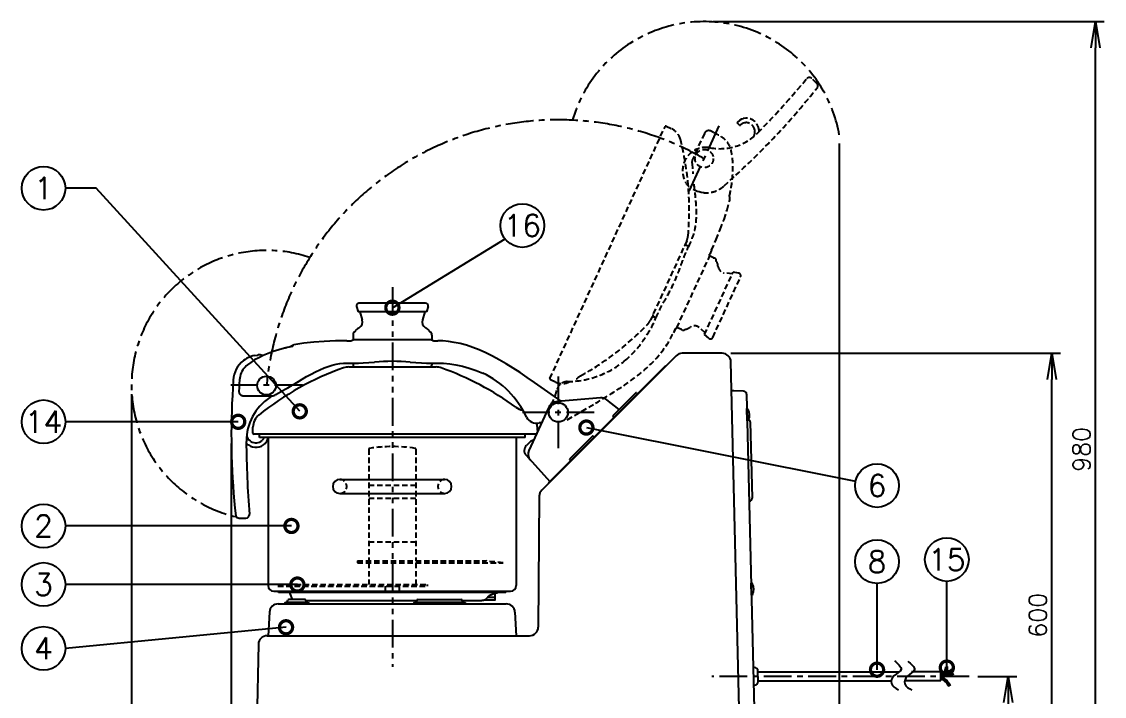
# Model space of a CAD drawing. Extents: x 230 to 4050, y 0 to 2754.
# Drawn here: x 1218 to 2457, y 781 to 1553 of the extents above; entities that cross this region are included whole.
import ezdxf
from ezdxf.enums import TextEntityAlignment as Align

# ---------------------------------------------------------------- set-up
doc = ezdxf.new("R2010")
doc.units = 0
doc.header["$PDMODE"] = 3
for name, pattern in [('CENTER', [50.8, 31.75, -6.35, 6.35, -6.35]), ('HIDDEN', [9.525, 6.35, -3.175]), ('PHANTOM', [63.5, 31.75, -6.35, 6.35, -6.35, 6.35, -6.35])]:
    doc.linetypes.add(name, pattern=pattern)
doc.layers.get('0').update_dxf_attribs({"linetype": 'CONTINUOUS'})
doc.layers.get('DEFPOINTS').update_dxf_attribs({"linetype": 'CONTINUOUS'})
doc.layers.add('DANMEN', color=7, linetype='CONTINUOUS')
doc.layers.add('SUNPOU', color=7, linetype='CONTINUOUS')
doc.styles.get("Standard").update_dxf_attribs({"font": 'SIMPLEX.shx', "bigfont": 'extfont.shx'})
doc.dimstyles.get("Standard").update_dxf_attribs({"dimscale": 10, "dimtxt": 2, "dimasz": 3, "dimexe": 1, "dimexo": 1, "dimgap": 0.6, "dimtad": 3, "dimdec": 0, "dimzin": 0, "dimdsep": 46, "dimtxsty": 'STANDARD', "dimblk1": 'OPEN', "dimblk2": 'OPEN', "dimsah": 1, "dimcen": 1.5, "dimadec": 0, "dimazin": 0, "dimtfac": 1, "dimtdec": 0, "dimtmove": 0, "dimatfit": 0, "dimldrblk": 'DOTSMALL', "dimfxl": 1, "dimtvp": 1, "dimtolj": 1, "dimtzin": 0, "dimarcsym": 0})

# ---------------------------------------------------------------- blocks, each defined once
blk = doc.blocks.new('_OPEN')
at = {"color": 0, "linetype": 'ByBlock'}
for p, q in [((-1, 0.167), (0, 0)), ((0, 0), (-1, -0.167)), ((0, 0), (-1, 0))]:
    blk.add_line(p, q, dxfattribs=at)
blk = doc.blocks.new('*D6')
at = {"layer": 'DEFPOINTS', "color": 0}
for p in [(2154, 1423.8), (1344.1, 1137), (2154, 323.7)]:
    blk.add_point(p, dxfattribs=at)
at = {"layer": 'SUNPOU', "color": 0, "lineweight": -2}
for p, q in [((2154, 1413.8), (2154, 313.7)), ((1344.1, 1127), (1344.1, 313.7)), ((1374.1, 323.7), (2124, 323.7))]:
    blk.add_line(p, q, dxfattribs=at)
at = {"layer": 'SUNPOU', "color": 0, "lineweight": -2, "xscale": 30, "yscale": 30, "zscale": 30, "rotation": 180}
blk.add_blockref('_OPEN', (1344.1, 323.7), dxfattribs=at)
at = {"layer": 'SUNPOU', "color": 0, "lineweight": -2, "xscale": 30, "yscale": 30, "zscale": 30}
blk.add_blockref('_OPEN', (2154, 323.7), dxfattribs=at)
at = {"layer": 'SUNPOU', "color": 0, "insert": (1749.1, 339.7), "char_height": 20, "attachment_point": 5}
blk.add_mtext('\\A1;810', dxfattribs=at)
blk = doc.blocks.new('_DotSmall')
at = {"color": 0, "linetype": 'ByBlock', "const_width": 0.5}
blk.add_lwpolyline([(-0.0625, 0, 1), (0.0625, 0, 1)], format="xyb", close=True, dxfattribs=at)
blk = doc.blocks.new('*D21')
at = {"layer": 'DEFPOINTS', "color": 0}
for p in [(2302.7, 803.7), (2337.8, 573.7), (2347.3, 573.7)]:
    blk.add_point(p, dxfattribs=at)
at = {"layer": 'SUNPOU', "color": 0, "lineweight": -2}
for p, q in [((2312.7, 803.7), (2357.3, 803.7)), ((2347.3, 773.7), (2347.3, 603.7)), ((2347.8, 573.7), (2357.3, 573.7))]:
    blk.add_line(p, q, dxfattribs=at)
at = {"layer": 'SUNPOU', "color": 0, "lineweight": -2, "xscale": 30, "yscale": 30, "zscale": 30}
for p, rotation in [((2347.3, 803.7), 90), ((2347.3, 573.7), 270)]:
    blk.add_blockref('_OPEN', p, dxfattribs=dict(at, rotation=rotation))
at = {"layer": 'SUNPOU', "color": 0, "insert": (2331.3, 691.2), "char_height": 20, "attachment_point": 5, "rotation": 90}
blk.add_mtext('\\A1;230', dxfattribs=at)
blk = doc.blocks.new('*D23')
at = {"layer": 'DEFPOINTS', "color": 0}
for p in [(2020.1, 1173.7), (2397.3, 1173.7), (2164.4, 573.7)]:
    blk.add_point(p, dxfattribs=at)
at = {"layer": 'SUNPOU', "color": 0, "lineweight": -2}
for p, q in [((2030.1, 1173.7), (2407.3, 1173.7)), ((2397.3, 603.7), (2397.3, 1143.7)), ((2174.4, 573.7), (2407.3, 573.7))]:
    blk.add_line(p, q, dxfattribs=at)
at = {"layer": 'SUNPOU', "color": 0, "lineweight": -2, "xscale": 30, "yscale": 30, "zscale": 30}
for p, rotation in [((2397.3, 1173.7), 90), ((2397.3, 573.7), 270)]:
    blk.add_blockref('_OPEN', p, dxfattribs=dict(at, rotation=rotation))
at = {"layer": 'SUNPOU', "color": 0, "insert": (2381.3, 873.7), "char_height": 20, "attachment_point": 5, "rotation": 90}
blk.add_mtext('\\A1;600', dxfattribs=at)
blk = doc.blocks.new('*D25')
at = {"layer": 'DEFPOINTS', "color": 0}
for p in [(1999.4, 1553.5), (2447.3, 1553.5), (2387.5, 573.7)]:
    blk.add_point(p, dxfattribs=at)
at = {"layer": 'SUNPOU', "color": 0, "lineweight": -2}
for p, q in [((2009.4, 1553.5), (2457.3, 1553.5)), ((2447.3, 603.7), (2447.3, 1523.5)), ((2397.5, 573.7), (2457.3, 573.7))]:
    blk.add_line(p, q, dxfattribs=at)
at = {"layer": 'SUNPOU', "color": 0, "lineweight": -2, "xscale": 30, "yscale": 30, "zscale": 30}
for p, rotation in [((2447.3, 1553.5), 90), ((2447.3, 573.7), 270)]:
    blk.add_blockref('_OPEN', p, dxfattribs=dict(at, rotation=rotation))
at = {"layer": 'SUNPOU', "color": 0, "insert": (2431.3, 1063.6), "char_height": 20, "attachment_point": 5, "rotation": 90}
blk.add_mtext('\\A1;980', dxfattribs=at)
blk = doc.blocks.new('*D27')
at = {"layer": 'DEFPOINTS', "color": 0}
for p in [(1458.3, 1080.4), (2058.7, 681.9), (2058.7, 373.7)]:
    blk.add_point(p, dxfattribs=at)
at = {"layer": 'SUNPOU', "color": 0, "lineweight": -2}
for p, q in [((1458.3, 1070.4), (1458.3, 363.7)), ((2058.7, 671.9), (2058.7, 363.7)), ((1488.3, 373.7), (2028.7, 373.7))]:
    blk.add_line(p, q, dxfattribs=at)
at = {"layer": 'SUNPOU', "color": 0, "lineweight": -2, "xscale": 30, "yscale": 30, "zscale": 30, "rotation": 180}
blk.add_blockref('_OPEN', (1458.3, 373.7), dxfattribs=at)
at = {"layer": 'SUNPOU', "color": 0, "lineweight": -2, "xscale": 30, "yscale": 30, "zscale": 30}
blk.add_blockref('_OPEN', (2058.7, 373.7), dxfattribs=at)
at = {"layer": 'SUNPOU', "color": 0, "insert": (1758.5, 389.7), "char_height": 20, "attachment_point": 5}
blk.add_mtext('\\A1;600', dxfattribs=at)
blk = doc.blocks.new('*D28')
at = {"layer": 'DEFPOINTS', "color": 0}
for p in [(2154, 1386.7), (2058.7, 681.9), (2154, 373.7)]:
    blk.add_point(p, dxfattribs=at)
at = {"layer": 'SUNPOU', "color": 0, "lineweight": -2}
for p, q in [((2154, 1376.7), (2154, 363.7)), ((2058.7, 671.9), (2058.7, 363.7)), ((2088.7, 373.7), (2124, 373.7))]:
    blk.add_line(p, q, dxfattribs=at)
at = {"layer": 'SUNPOU', "color": 0, "lineweight": -2, "xscale": 30, "yscale": 30, "zscale": 30, "rotation": 180}
blk.add_blockref('_OPEN', (2058.7, 373.7), dxfattribs=at)
at = {"layer": 'SUNPOU', "color": 0, "lineweight": -2, "xscale": 30, "yscale": 30, "zscale": 30}
blk.add_blockref('_OPEN', (2154, 373.7), dxfattribs=at)
at = {"layer": 'SUNPOU', "color": 0, "insert": (2106.3, 389.7), "char_height": 20, "attachment_point": 5}
blk.add_mtext('\\A1;95', dxfattribs=at)

msp = doc.modelspace()

# ---------------------------------------------------------------- linework, layer by layer
at = {"color": 2, "linetype": 'Continuous'}
for p, q in [((1601.5, 1227.1), (1603.4, 1221)), ((1680.7, 1231), (1604.4, 1231)), ((1683.6, 1227.1), (1681.8, 1221)), ((1681.8, 1221), (1603.4, 1221)), ((1605.5, 1221), (1608.1, 1212)), ((1679.7, 1221), (1677, 1212)), ((1603.3, 1201.9), (1602.8, 1201.6)), ((1603.6, 1202.1), (1603.3, 1201.9)), ((1603.8, 1202.2), (1603.6, 1202.1)), ((1603.6, 1202.1), (1603.6, 1202.1)), ((1604, 1202.3), (1603.8, 1202.2)), ((1604.1, 1202.4), (1604, 1202.3)), ((1604.3, 1202.6), (1604.1, 1202.5)), ((1604.1, 1202.5), (1604.1, 1202.5)), ((1604.1, 1202.5), (1604.1, 1202.5)), ((1604.1, 1202.5), (1604.1, 1202.4)), ((1604.1, 1202.4), (1604.1, 1202.4)), ((1604.5, 1202.8), (1604.3, 1202.6)), ((1604.6, 1202.8), (1604.5, 1202.8)), ((1680.8, 1202.6), (1680.6, 1202.8)), ((1680.6, 1202.8), (1680.6, 1202.8)), ((1680.6, 1202.8), (1680.6, 1202.8)), ((1681, 1202.5), (1680.8, 1202.6)), ((1681, 1202.5), (1680.8, 1202.6)), ((1681.1, 1202.4), (1681, 1202.5)), ((1681, 1202.5), (1681, 1202.5)), ((1681, 1202.5), (1681, 1202.5)), ((1681.2, 1202.3), (1681.1, 1202.4)), ((1681.3, 1202.2), (1681.2, 1202.3)), ((1681.5, 1202.1), (1681.3, 1202.2)), ((1681.9, 1201.9), (1681.5, 1202.1)), ((1681.5, 1202.1), (1681.5, 1202.1)), ((1681.5, 1202.1), (1681.5, 1202.1)), ((1682.3, 1201.6), (1681.9, 1201.9)), ((1597.6, 1196), (1597.6, 1195.9)), ((1597.6, 1195.9), (1597.6, 1195)), ((1597.6, 1194.5), (1597.6, 1189.5)), ((1599.2, 1197.7), (1599.1, 1197.7)), ((1599.4, 1198), (1599.2, 1197.8)), ((1599.2, 1197.8), (1599.2, 1197.7)), ((1599.5, 1198.2), (1599.4, 1198)), ((1599.9, 1198.8), (1599.5, 1198.2)), ((1600.2, 1199.2), (1599.9, 1198.8)), ((1600.5, 1199.6), (1600.2, 1199.2)), ((1600.8, 1200), (1600.5, 1199.6)), ((1602.8, 1201.6), (1602.4, 1201.3)), ((1682.8, 1201.3), (1682.3, 1201.6)), ((1684, 1200.4), (1683.6, 1200.7)), ((1684.3, 1200), (1684, 1200.4)), ((1684.7, 1199.6), (1684.3, 1200)), ((1685, 1199.2), (1684.7, 1199.6)), ((1685.2, 1198.8), (1684.9, 1199.2)), ((1685.8, 1198), (1685.6, 1198.2)), ((1685.9, 1197.8), (1685.8, 1198)), ((1687.6, 1196), (1687.6, 1195.9)), ((1687.6, 1195.9), (1687.6, 1195)), ((1687.6, 1194.5), (1687.6, 1189.5)), ((1520.1, 1179.7), (1519.2, 1179.5)), ((1524.2, 1180.6), (1522.2, 1180.2)), ((1590.6, 1188), (1595.5, 1188)), ((1687.9, 1189), (1597.3, 1189)), ((1689.6, 1188), (1694.6, 1188)), ((1485, 1171.1), (1488.4, 1171.7)), ((1488.2, 1171.6), (1488.1, 1171.6)), ((1488.3, 1171.6), (1488.2, 1171.6)), ((1488.3, 1171.7), (1488.3, 1171.6)), ((1488.4, 1171.7), (1488.3, 1171.7)), ((1489.3, 1171.8), (1488.5, 1171.7)), ((1488.5, 1171.7), (1488.5, 1171.7)), ((1488.5, 1171.7), (1488.5, 1171.7)), ((1494.3, 1170.9), (1493.5, 1171.3)), ((1494.3, 1170.9), (1493.5, 1171.3)), ((1967.3, 1170.7), (1813.6, 1017.1)), ((2020, 1173.7), (1974.3, 1173.7)), ((1590.6, 1162.5), (1603.7, 1162.5)), ((1592.6, 1158), (1692.6, 1158)), ((1597.6, 1162.5), (1597.6, 1160)), ((1681.5, 1162.5), (1694.6, 1162.5)), ((1687.6, 1162.5), (1687.6, 1160)), ((1738.4, 1154.1), (1746.2, 1151)), ((1821.2, 1025.3), (1955.5, 1159.7)), ((1955.9, 1159.3), (1955.5, 1159.7)), ((2043.9, 588.7), (2030, 1163.9)), ((1460.4, 1143.1), (1459.5, 1124.9)), ((1835.9, 1118.8), (1805.2, 1140.3)), ((1467.1, 1134.1), (1466.9, 1130.2)), ((1509.4, 1126.3), (1520.1, 1132.5)), ((1921.2, 1128.4), (1894.9, 1102.1)), ((1921.9, 1128.4), (1923.1, 1127.2)), ((2033.4, 1130.6), (2030.9, 1130.5)), ((2044.6, 1130.3), (2033.4, 1130.6)), ((1472.4, 1125), (1504.4, 1125)), ((1880.8, 1122.6), (1831.4, 1118.4)), ((1902.1, 1109.2), (1887.9, 1120.5)), ((2048, 1126.9), (2058.7, 680.1)), ((1821.1, 1111.2), (1798.8, 1062.4)), ((1819.2, 1107.1), (1819.2, 1107)), ((1812.4, 1094.2), (1812.5, 1092.3)), ((1894.9, 1101.4), (1896, 1100.2)), ((2052.2, 1095), (2054.3, 1007.6)), ((1483.1, 1082.1), (1483.1, 1089)), ((1807.3, 1081.1), (1484.1, 1081.1)), ((1490.6, 1077.1), (1490.6, 1081.1)), ((1794.6, 1077.1), (1794.6, 1081.1)), ((1871.7, 1078.9), (1845.4, 1052.6)), ((1872.4, 1078.9), (1873.6, 1077.7)), ((1476.9, 1069.4), (1477.9, 1068.7)), ((1480.7, 1072.8), (1479.7, 1073.5)), ((1794.6, 1077.1), (1490.6, 1077.1)), ((1497.1, 1070.3), (1497.9, 1071.4)), ((1498.8, 1072.8), (1498.9, 1073)), ((1500.4, 1077.1), (1500.4, 907.7)), ((1784.4, 1077.1), (1784.4, 907.7)), ((1799.5, 1071.6), (1795.9, 1067.9)), ((1795.6, 1056.9), (1822.6, 1026.8)), ((1845.4, 1051.9), (1846.5, 1050.7)), ((1582.4, 1029.2), (1702.4, 1029.2)), ((1821.5, 1025), (1821.2, 1025.3)), ((1582.4, 1013.2), (1702.4, 1013.2)), ((1810.7, 1010.1), (1809.5, 860.1)), ((2051.4, 1004.5), (2050.9, 1004.5)), ((1467.1, 985), (1475.1, 985)), ((1506.9, 901.2), (1777.9, 901.2)), ((1512.4, 899.7), (1512.4, 901.2)), ((1772.4, 899.7), (1512.4, 899.7)), ((1528.2, 891.7), (1525.7, 898.4)), ((1751.6, 894.2), (1760.4, 894.2)), ((1752.4, 895.3), (1752.4, 895.3)), ((1759.3, 898.6), (1759.6, 898.7)), ((1759.6, 898.7), (1759.9, 898.8)), ((1759.9, 898.8), (1760.2, 898.8)), ((1760.2, 898.8), (1760.4, 898.9)), ((1760.4, 898.9), (1760.7, 899)), ((1760.4, 898.3), (1760.5, 898.6)), ((1760.4, 891.7), (1760.4, 898.3)), ((1760.4, 898.3), (1760.4, 898.3)), ((1760.7, 899), (1760.9, 899.1)), ((1760.9, 899.1), (1761.1, 899.1)), ((1761.1, 899.1), (1761.2, 899.2)), ((1761.2, 899.2), (1761.4, 899.2)), ((1761.4, 899.2), (1761.7, 899.3)), ((1761.7, 899.3), (1761.9, 899.3)), ((1761.9, 899.3), (1762, 899.4)), ((1762, 899.4), (1762.2, 899.4)), ((1762.2, 899.4), (1762.4, 899.5)), ((1762.4, 899.5), (1762.5, 899.5)), ((1762.5, 899.5), (1762.7, 899.5)), ((1762.7, 899.5), (1762.8, 899.6)), ((1762.8, 899.6), (1762.9, 899.6)), ((1762.9, 899.6), (1763, 899.6)), ((1763, 899.6), (1763, 899.6)), ((1763, 899.6), (1763.1, 899.6)), ((1763.1, 899.6), (1763.1, 899.6)), ((1772.4, 899.7), (1772.4, 901.2)), ((1511.9, 886.7), (1772.9, 886.7)), ((1520.2, 888.7), (1546.2, 888.7)), ((1522.4, 888.7), (1523, 890.9)), ((1542.5, 891.7), (1524, 891.7)), ((1544.1, 888.7), (1543.5, 890.9)), ((1543.5, 890.7), (1670.6, 890.7)), ((1667.8, 888.7), (1725.3, 888.7)), ((1670.6, 890.9), (1670, 888.7)), ((1671.6, 891.7), (1721.5, 891.7)), ((1723.1, 888.7), (1722.5, 890.9)), ((1722.6, 890.7), (1744, 890.7)), ((1746.9, 891), (1747.6, 891.2)), ((1747.3, 891.2), (1759.9, 891.2)), ((1501.9, 877.2), (1500.5, 850.2)), ((1782.9, 877.2), (1784.3, 850.2)), ((1499.3, 850.2), (1799.5, 850.2)), ((1489.3, 840.4), (1483.7, 588.7))]:
    msp.add_line(p, q, dxfattribs=at)
at = {"color": 2}
for p, q in [((2048.6, 1110.5), (2048.3, 1110.5)), ((2048.7, 1096.5), (2048.3, 1110.5)), ((2049.8, 1109.2), (2049.1, 1110.2)), ((2049, 1096.5), (2048.7, 1096.5)), ((2050.1, 1097.8), (2049.4, 1096.7)), ((2053.4, 910.5), (2053.2, 910.5)), ((2053.5, 896.5), (2053.2, 910.5)), ((2054.6, 909.2), (2053.9, 910.3)), ((2053.8, 896.5), (2053.5, 896.5)), ((2054.9, 897.9), (2054.3, 896.8)), ((2057, 813.7), (2055.4, 813.7)), ((2061.2, 797.8), (2061, 809.8)), ((2061, 808.7), (2222.6, 808.7)), ((2270.2, 808.7), (2236.7, 808.7)), ((2270.2, 798.7), (2270.2, 808.7)), ((2276, 812.9), (2278, 812.7)), ((2282.3, 809.2), (2281.2, 810.9)), ((2283, 805.8), (2282.3, 807.7)), ((2055.9, 793.7), (2057.2, 793.7)), ((2061.2, 798.7), (2213.6, 798.7)), ((2270.2, 798.7), (2230.5, 798.7)), ((2279.5, 794.4), (2270.2, 803.7)), ((2272, 800.7), (2270.2, 802.4)), ((2280.2, 795), (2272.6, 802.6)), ((2278.7, 793.9), (2278.2, 794.4)), ((2280.3, 794.8), (2278.6, 793.8))]:
    msp.add_line(p, q, dxfattribs=at)
at = {"color": 2, "linetype": 'Continuous'}
for points in [[(1602.4, 1201.3), (1602, 1201.1), (1601.6, 1200.7), (1601.2, 1200.4), (1600.8, 1200)], [(1602, 1201.1), (1602, 1201.1), (1601.6, 1200.7), (1601.2, 1200.4)], [(1684, 1200.4), (1683.6, 1200.7), (1683.2, 1201.1), (1682.8, 1201.3)], [(1683.6, 1200.7), (1683.2, 1201.1), (1682.8, 1201.3)], [(1685.8, 1198), (1685.6, 1198.2), (1685.2, 1198.8)], [(1686, 1197.7), (1686, 1197.7), (1686, 1197.7), (1685.9, 1197.8)], [(1519.2, 1179.5), (1512.6, 1177.7), (1506.3, 1175.7), (1500.3, 1173.5), (1494.7, 1171.1), (1489.6, 1168.6), (1484.8, 1166), (1480.6, 1163.3), (1476.9, 1160.6)], [(1522.2, 1180.2), (1521.4, 1180), (1520.6, 1179.8), (1520.1, 1179.7)], [(1528.6, 1181.7), (1528.6, 1181.7), (1528.6, 1181.7), (1528.5, 1181.7), (1528.4, 1181.7), (1528.2, 1181.6), (1528, 1181.6), (1527.8, 1181.5), (1527.5, 1181.4), (1527.1, 1181.3), (1526.8, 1181.2), (1526.3, 1181.1), (1525.9, 1181), (1525.4, 1180.9), (1524.8, 1180.8), (1524.2, 1180.6)], [(1590.6, 1188), (1577.4, 1187.8), (1564.7, 1187.3), (1552.6, 1186.4), (1541.1, 1185.1), (1529.8, 1183.2)], [(1597.3, 1189), (1597.1, 1188.7), (1596.9, 1188.5), (1596.7, 1188.3), (1596.4, 1188.1), (1596.1, 1188), (1595.7, 1188), (1595.5, 1188)], [(1689.6, 1188), (1689.4, 1188), (1689.1, 1188), (1688.8, 1188.1), (1688.5, 1188.3), (1688.2, 1188.5), (1688, 1188.7), (1687.9, 1189)], [(1805.2, 1140.3), (1797, 1146), (1788.8, 1151.5), (1780.7, 1156.8), (1772.8, 1161.7), (1765, 1166.3), (1757.2, 1170.4), (1749.6, 1174.2), (1742.1, 1177.5), (1734.7, 1180.4), (1727.4, 1182.8), (1720.3, 1184.7), (1713.4, 1186.2), (1706.8, 1187.2), (1700.5, 1187.8), (1694.6, 1188)], [(1485, 1171.1), (1482.9, 1170.6), (1480.6, 1169.9), (1478.4, 1169), (1476.2, 1167.9), (1474.2, 1166.7), (1472.2, 1165.3)], [(1488.1, 1171.6), (1488.1, 1171.6), (1488.1, 1171.6)], [(1493.5, 1171.3), (1492.5, 1171.6), (1491.4, 1171.8), (1490.3, 1171.8), (1489.3, 1171.8), (1488.5, 1171.7)], [(1493.5, 1171.3), (1492.5, 1171.6), (1491.4, 1171.8), (1490.3, 1171.8), (1489.3, 1171.8)], [(1476.9, 1160.6), (1475.4, 1159.4), (1474, 1157.9), (1472.7, 1156.4), (1471.6, 1154.7), (1470.5, 1153), (1469.7, 1151.1), (1468.9, 1149.2), (1468.4, 1147.2), (1468, 1145.2), (1467.7, 1143.2)], [(1523.1, 1134.2), (1528.4, 1137.4), (1533.9, 1140.7), (1539.3, 1144), (1544.5, 1147), (1549.6, 1149.9), (1554.6, 1152.5), (1559.5, 1154.9), (1564.4, 1157), (1569.1, 1158.7), (1573.7, 1160.1), (1578.3, 1161.2), (1582.6, 1162), (1586.8, 1162.4), (1590.6, 1162.5)], [(1603.7, 1162.5), (1609.2, 1162.6), (1615.5, 1163), (1622.2, 1163.6)], [(1663, 1163.6), (1669.6, 1163), (1675.9, 1162.6), (1681.5, 1162.5)], [(1694.6, 1162.5), (1701.2, 1162.3), (1708.2, 1161.7), (1715.4, 1160.5), (1722.9, 1158.9), (1730.6, 1156.7), (1738.4, 1154.1)], [(1467.7, 1143.2), (1467.4, 1138.5), (1467.1, 1134.1)], [(1466.9, 1130.2), (1466.9, 1130), (1466.9, 1129.7), (1467, 1129.3), (1467, 1129), (1467.1, 1128.7), (1467.2, 1128.5), (1467.3, 1128.2), (1467.4, 1127.9), (1467.5, 1127.7), (1467.7, 1127.5), (1467.8, 1127.3), (1468, 1127.1), (1468.1, 1126.9), (1468.3, 1126.7), (1468.4, 1126.6), (1468.6, 1126.4), (1468.7, 1126.3), (1468.9, 1126.2), (1469.1, 1126), (1469.2, 1125.9), (1469.4, 1125.8), (1469.5, 1125.7), (1469.7, 1125.7), (1469.8, 1125.6), (1470, 1125.5), (1470.1, 1125.4), (1470.2, 1125.4), (1470.4, 1125.3), (1470.5, 1125.3), (1470.6, 1125.2), (1470.8, 1125.2), (1470.9, 1125.2), (1471, 1125.1), (1471.1, 1125.1), (1471.2, 1125.1), (1471.4, 1125), (1471.5, 1125), (1471.6, 1125), (1471.7, 1125), (1471.8, 1125), (1471.9, 1125), (1472, 1125), (1472.1, 1125), (1472.2, 1125), (1472.3, 1125), (1472.4, 1125)], [(1808.9, 1084.4), (1808.7, 1086.5), (1808.6, 1088.6), (1808.4, 1090.7), (1808.2, 1092.7), (1808.1, 1093.5)], [(1497.9, 1071.4), (1498.9, 1073), (1499.7, 1074.7), (1500.2, 1076.6), (1500.2, 1077.1)], [(1463.4, 987.7), (1463.4, 987.4), (1463.5, 987.1), (1463.7, 986.8)], [(1747.6, 891.2), (1748.2, 891.5), (1748.8, 891.8), (1749.4, 892.1), (1749.9, 892.5), (1750.4, 892.9), (1750.8, 893.2), (1751.2, 893.7), (1751.5, 894.1), (1751.8, 894.5), (1752.1, 894.8), (1752.4, 895.2), (1752.4, 895.3)], [(1752.4, 895.3), (1752.5, 895.3), (1752.6, 895.5), (1752.7, 895.6)], [(1752.7, 895.6), (1752.8, 895.7), (1752.9, 895.8)], [(1752.9, 895.8), (1753.1, 895.9), (1753.2, 896), (1753.3, 896.1), (1753.5, 896.2), (1753.6, 896.3), (1753.7, 896.4), (1753.9, 896.4), (1754, 896.5), (1754.1, 896.6), (1754.3, 896.6), (1754.4, 896.7), (1754.5, 896.8), (1754.6, 896.8), (1754.8, 896.9), (1754.9, 896.9), (1755, 897), (1755.1, 897), (1755.3, 897.1), (1755.4, 897.2), (1755.5, 897.2), (1755.6, 897.3), (1755.8, 897.3), (1755.9, 897.4), (1756, 897.4), (1756.1, 897.5), (1756.3, 897.5), (1756.4, 897.6), (1756.5, 897.6), (1756.7, 897.7), (1756.8, 897.7), (1756.9, 897.8), (1757.1, 897.8), (1757.2, 897.9), (1757.3, 897.9), (1757.5, 898), (1757.6, 898), (1757.8, 898.1), (1757.9, 898.1), (1758, 898.2), (1758.2, 898.2), (1758.3, 898.3), (1758.5, 898.3)], [(1758.5, 898.3), (1758.6, 898.4), (1758.8, 898.4), (1758.9, 898.5), (1759.1, 898.5), (1759.2, 898.6), (1759.3, 898.6)], [(1760.5, 898.6), (1760.6, 898.9), (1760.7, 899)], [(1744, 890.7), (1744.7, 890.7), (1745.4, 890.8), (1746.2, 890.9)], [(1744.6, 890.7), (1745.4, 890.8), (1746.2, 890.9), (1746.9, 891)]]:
    msp.add_lwpolyline(points, dxfattribs=at)
for centre, radius in [((1498.6, 1136.7), 10.7), ((1832.5, 1106), 11)]:
    msp.add_circle(centre, radius, dxfattribs=at)
for centre, radius, start, end in [((1604.4, 1228), 3, 90, 196.652), ((1680.7, 1228), 3, 343.348, 90), ((1600.5, 1209.7), 8, 300.6071, 16.652), ((1684.7, 1209.7), 8, 163.348, 239.3929), ((1599.6, 1196), 2, 97.7663, 178.8038), ((1598.1, 1194.5), 0.5, 90, 180), ((1598.1, 1189.5), 0.5, 180, 270), ((1685.6, 1196), 2, 1.1962, 82.2347), ((1687.1, 1194.5), 0.5, 0, 90), ((1687.1, 1189.5), 0.5, 270, 0), ((1531.4, 1175.3), 8, 101.1973, 134.4744), ((1490.2, 1141.5), 29.8, 127, 177), ((1487.7, 1174.1), 2.53, 287.2909, 287.8447), ((1490.2, 1161.8), 10, 70.9966, 99.5924), ((1974.3, 1163.7), 10, 90, 135), ((2020, 1163.7), 10, 1.379, 90), ((1696.6, 845.8), 330, 109.4701, 128.7985), ((1592.6, 1140), 18, 90, 109.4701), ((1599.6, 1160), 2, 180, 270), ((1642.6, 952.5), 212, 84.4815, 95.5185), ((1685.6, 1160), 2, 270, 0), ((1692.6, 1140), 18, 70.5299, 90), ((1588.6, 845.8), 330, 53.7231, 70.5299), ((1700.1, 1055.3), 106.2, 25.2528, 64.3002), ((1353.3, 1421.2), 333.4, 300.0131, 300.5655), ((1921.6, 1128), 0.5, 45, 135), ((2044.5, 1126.8), 3.5, 1.3863, 88.3863), ((2309.4, 1080.4), 851.1, 177, 186.2549), ((1535.5, 1073), 60, 123.6455, 180.3955), ((1498.6, 1136.7), 10.7, 266.3069, 269.317), ((1498.6, 1136.7), 10.6, 269.3099, 271.9285), ((1494.5, 1134.6), 14, 303.6461, 316.5182), ((1504.4, 1135), 10, 270, 300), ((1832.5, 1106), 12.5, 94.8348, 155.4003), ((1881.7, 1112.6), 10, 51.5809, 94.8357), ((1501.1, 1089), 18, 128.7985, 180), ((1795.7, 1128), 20, 233.7231, 258.4115), ((1789.2, 1096.6), 12, 76.0288, 78.4115), ((1807.5, 1106), 12.5, 205.2528, 283.7741), ((1820, 1055), 40, 99.3948, 103.7742), ((1895.3, 1101.7), 0.5, 135, 225), ((2049.2, 1095), 3, 1.3863, 73.6846), ((1485.5, 1081.7), 10, 194.7993, 235), ((1484.1, 1082.1), 1, 180, 270), ((1872.1, 1078.5), 0.5, 45, 135), ((2609, 1080.4), 1133.6, 180.3954, 184.6109), ((1485.5, 1081.7), 15, 228.2458, 235), ((1486.5, 1081), 15, 235, 315), ((1486.5, 1081), 10, 235, 315), ((1801.5, 1062.3), 8, 135, 222), ((1805.2, 1066), 8, 98.4018, 135), ((1807.9, 1058.2), 10, 155.4003, 222), ((1845.8, 1052.2), 0.5, 135, 225), ((1582.4, 1021.2), 8, 90, 270), ((1702.4, 1021.2), 8, 270, 90), ((1820.7, 1010), 10, 135, 179.5593), ((2051.3, 1007.5), 3, 271.3863, 1.3863), ((1467.1, 989), 4, 212.0709, 270.001), ((1475.1, 989), 4, 269.9987, 4.6121), ((1506.9, 907.7), 6.5, 180, 270), ((1777.9, 907.7), 6.5, 270, 0), ((1523.9, 897.7), 2, 20, 90), ((1761.4, 898.3), 1, 129.0489, 179.9996), ((1511.9, 876.7), 10, 90, 177), ((1517.4, 889.7), 3, 270, 340.5288), ((1524, 890.7), 1, 90, 165), ((1542.5, 890.7), 1, 15, 90), ((1549.1, 889.7), 3, 199.4712, 270), ((1665, 889.7), 3, 270, 340.5288), ((1671.6, 890.7), 1, 90, 165), ((1721.5, 890.7), 1, 15, 90), ((1728.1, 889.7), 3, 199.4712, 270), ((1759.9, 891.7), 0.5, 270, 0), ((1772.9, 876.7), 10, 3, 90), ((1799.5, 860.2), 10, 270, 359.5593), ((1499.3, 840.2), 10, 90, 178.7157)]:
    msp.add_arc(centre, radius, start, end, dxfattribs=at)
at = {"color": 2}
for centre, radius, start, end in [((2048.6, 1109.9), 0.583, 36.7535, 91.377), ((2039.8, 1103.2), 11.6, 332.1225, 30.6316), ((2049, 1097.1), 0.583, 271.377, 326.0005), ((2053.5, 909.9), 0.583, 36.7535, 91.377), ((2044.6, 903.3), 11.6, 332.1225, 30.6316), ((2053.8, 897.1), 0.583, 271.377, 326.0005), ((2057, 809.7), 4, 1.1691, 90), ((2270.1, 813.6), 5.88, 270.5533, 353.678), ((2270.2, 828.1), 20.4, 270, 302.786), ((2270.2, 828.1), 22.4, 270, 302.786), ((2270.2, 843.5), 37.8, 270, 288.7146), ((2270.2, 843.5), 39.8, 270, 288.7146), ((2270.1, 813.6), 6.02, 353.678, 9.5511), ((2270.1, 813.6), 7.88, 321.0176, 353.678), ((2270.1, 813.6), 6.45, 353.678, 9.5511), ((2270.1, 813.6), 6.88, 353.678, 9.5511), ((2270.1, 813.6), 7.31, 353.678, 9.5511), ((2270.1, 813.6), 7.75, 353.678, 9.5511), ((2270.2, 828.1), 20.5, 302.786, 308.3211), ((2270.2, 828.1), 21, 302.786, 308.3211), ((2270.2, 828.1), 21.4, 302.786, 308.3211), ((2270.2, 828.1), 21.8, 302.786, 308.3211), ((2270.2, 828.1), 22.3, 302.786, 308.3211), ((2270.2, 843.5), 38, 288.7146, 291.8246), ((2270.2, 843.5), 38.4, 288.7146, 291.8246), ((2270.2, 843.5), 38.8, 288.7146, 291.8246), ((2270.2, 843.5), 39.3, 288.7146, 291.8246), ((2270.2, 843.5), 39.7, 288.7146, 291.8246), ((2057.2, 797.7), 4, 270, 1.1691), ((2261, 783.4), 20.4, 30.5256, 63.3116), ((2261, 783.4), 22.4, 30.5256, 64.5667), ((2261, 783.4), 20.5, 24.9904, 30.5256), ((2261, 783.4), 21, 24.9904, 30.5256), ((2261, 783.4), 21.4, 24.9904, 30.5256), ((2261, 783.4), 21.8, 24.9904, 30.5256), ((2261, 783.4), 22.3, 24.9904, 30.5256)]:
    msp.add_arc(centre, radius, start, end, dxfattribs=at)
at = {"color": 2, "linetype": 'Continuous'}
for points, knots in [([(1488.4, 1171.7), (1488.4, 1171.7), (1488.4, 1171.7), (1488.5, 1171.7), (1488.5, 1171.7)], [0, 0, 0, 0, 0.00116302, 0.03479028, 0.03479028, 0.03479028, 0.03479028]), ([(1526.9, 1136.5), (1526.9, 1136.5), (1527.2, 1136.7), (1527.7, 1137), (1528.4, 1137.4), (1529.1, 1137.8), (1529.9, 1138.3), (1530.7, 1138.8), (1531.6, 1139.4), (1532.5, 1139.9), (1533.3, 1140.4), (1534.1, 1140.9), (1534.8, 1141.3), (1535.5, 1141.7), (1536.1, 1142.1), (1536.7, 1142.5), (1537.3, 1142.8), (1537.7, 1143.1), (1538.1, 1143.3), (1538.5, 1143.5), (1538.9, 1143.7), (1539.2, 1143.9), (1539.5, 1144.1), (1539.8, 1144.3), (1540.2, 1144.5), (1540.5, 1144.7), (1540.8, 1144.9), (1541.1, 1145.1), (1541.2, 1145.1)], [0, 0, 0, 0, 0.196085, 0.914413, 1.694609, 2.543985, 3.470009, 4.49161, 5.570353, 6.59153, 7.547744, 8.445258, 9.290321, 10.089179, 10.849359, 11.548707, 12.162404, 12.700309, 13.175784, 13.604375, 14.002052, 14.385049, 14.765225, 15.143606, 15.521462, 15.904442, 16.298933, 16.711329, 16.711329, 16.711329, 16.711329]), ([(1495.7, 1077.1), (1495.6, 1076.7), (1495.2, 1076.1), (1494.7, 1075.2), (1494.1, 1074.5), (1493.7, 1074.1), (1493.5, 1073.9)], [4.124918, 4.124918, 4.124918, 4.124918, 5.218943, 6.253924, 7.179056, 7.99067, 7.99067, 7.99067, 7.99067])]:
    msp.add_open_spline(points, degree=3, knots=knots, dxfattribs=at)
at = {"color": 2}
for points in [[(2217.2, 821.6), (2220.4, 818.9), (2229.6, 810.7), (2215.6, 805.8), (2211.5, 794.4), (2218.5, 789.7), (2221.8, 788.4)], [(2232.5, 821.2), (2235.7, 818.5), (2244.9, 810.3), (2230.9, 805.4), (2226.8, 794), (2233.8, 789.4), (2237.1, 788)]]:
    msp.add_open_spline(points, degree=3, knots=[0, 0, 0, 0, 12.734059, 23.503105, 32.594306, 43.454324, 43.454324, 43.454324, 43.454324], dxfattribs=at)
at = {"layer": 'DANMEN', "color": 4, "linetype": 'HIDDEN'}
for p, q in [((2128.4, 1482.7), (2122.6, 1488.4)), ((2037.1, 1437.8), (2037, 1437.7)), ((2040.3, 1434.6), (2037, 1437.7)), ((2040.4, 1440.6), (2037.1, 1437.8)), ((2042.2, 1441.6), (2040.4, 1440.6)), ((2043.9, 1442.3), (2042.2, 1441.6)), ((2044.1, 1442.4), (2043.9, 1442.3)), ((2047.1, 1442.9), (2044.1, 1442.4)), ((1822.9, 1144.9), (1954.6, 1433.2)), ((1955.9, 1433.7), (1962.2, 1430.8)), ((1999.7, 1425.5), (1986.3, 1396.3)), ((2010.1, 1426.5), (2006.7, 1428.3)), ((2057, 1429.7), (2057.2, 1428.5)), ((2062.2, 1429.4), (2061.9, 1430.6)), ((1985.5, 1391.2), (1986.6, 1379)), ((2022.2, 1365.3), (2035.6, 1377.6)), ((1981.5, 1365.1), (1982.1, 1364.7)), ((1982.1, 1364.7), (1982.1, 1364.6)), ((1982.1, 1364.7), (1982.1, 1364.6)), ((1982.2, 1364.6), (1982.3, 1364.6)), ((1982.2, 1364.6), (1982.2, 1364.6)), ((1982.3, 1364.6), (1982.3, 1364.5)), ((1982.3, 1364.5), (1982.4, 1364.5)), ((2028.7, 1355.1), (2029.1, 1357.2)), ((2029.6, 1359.3), (2029.7, 1360.2)), ((1979.5, 1302.6), (1937.9, 1211.6)), ((1981.5, 1296.1), (1979.2, 1297.2)), ((2007.7, 1291.8), (2005.7, 1287.2)), ((1968.1, 1202.9), (2005.8, 1285.2)), ((2010.7, 1282.7), (2006.2, 1284.8)), ((2012, 1282.1), (2011.2, 1282.5)), ((2012.1, 1282), (2012, 1282.1)), ((2013.1, 1279.8), (2013, 1279.9)), ((2013, 1279.9), (2013, 1279.9)), ((2013.2, 1279.6), (2013.1, 1279.8)), ((2013.3, 1279.3), (2013.2, 1279.6)), ((2013.7, 1278.7), (2013.3, 1279.4)), ((2014, 1278.3), (2013.7, 1278.7)), ((2014.2, 1277.9), (2014, 1278.3)), ((2014.4, 1277.4), (2014.2, 1277.9)), ((1999.8, 1195.1), (2032.4, 1266.4)), ((2015, 1274.9), (2015, 1275.5)), ((2015.1, 1274.4), (2015, 1274.9)), ((2015.1, 1274), (2015.1, 1274.4)), ((2015.2, 1273.8), (2015.1, 1274)), ((2015.1, 1274), (2015.1, 1274)), ((2015.2, 1273.6), (2015.2, 1273.8)), ((2015.3, 1273.5), (2015.2, 1273.6)), ((2015.3, 1273.5), (2015.3, 1273.5)), ((2015.3, 1273.4), (2015.3, 1273.5)), ((2015.3, 1273.4), (2015.3, 1273.4)), ((2015.3, 1273.4), (2015.3, 1273.4)), ((2015.4, 1273.1), (2015.3, 1273.4)), ((2015.4, 1272.9), (2015.4, 1273.1)), ((2015.4, 1272.9), (2015.4, 1272.9)), ((2031.5, 1264.5), (2022.3, 1265.8)), ((2038.7, 1265.5), (2032.4, 1266.4)), ((2009.3, 1191.9), (2041.1, 1261.3)), ((1944.2, 1214.2), (1941.8, 1215.3)), ((1973.3, 1200.9), (1968.7, 1202.9)), ((1980.1, 1201.7), (1980.6, 1201.9)), ((1981.5, 1202.4), (1981.9, 1202.7)), ((1981.9, 1202.7), (1982.4, 1203)), ((1982.4, 1203), (1982.7, 1203.2)), ((1982.7, 1203.2), (1982.9, 1203.3)), ((1982.9, 1203.3), (1983.1, 1203.4)), ((1983.1, 1203.4), (1983.2, 1203.4)), ((1983.2, 1203.4), (1983.3, 1203.5)), ((1983.3, 1203.5), (1983.5, 1203.6)), ((1983.3, 1203.5), (1983.5, 1203.6)), ((1983.3, 1203.5), (1983.3, 1203.5)), ((1983.3, 1203.5), (1983.3, 1203.5)), ((1983.5, 1203.6), (1983.7, 1203.7)), ((1983.7, 1203.7), (1983.8, 1203.7)), ((1983.7, 1203.7), (1983.8, 1203.7)), ((2000.6, 1197), (1993.6, 1203.2)), ((1966.5, 1201.7), (1964.4, 1197.2)), ((1974.7, 1200.2), (1973.3, 1200.9)), ((1977, 1201), (1977.2, 1201)), ((1977.2, 1201), (1977.5, 1201.1)), ((1977.5, 1201.1), (1978.2, 1201.2)), ((1978.2, 1201.2), (1978.7, 1201.3)), ((1978.7, 1201.3), (1979.2, 1201.4)), ((1979.1, 1201.4), (1979.6, 1201.5)), ((1979.6, 1201.5), (1980.1, 1201.7)), ((2004.6, 1190.9), (1999.8, 1195.1)), ((1823.4, 1143.5), (1829.6, 1140.7)), ((1842.7, 1097.5), (1875, 1116.4)), ((1642.6, 1066.8), (1642.6, 1066.8)), ((1615.6, 1063.8), (1615.6, 935.8)), ((1669.6, 1063.8), (1669.6, 935.8)), ((1615.6, 1022.8), (1669.6, 1022.8)), ((1615.6, 1007.8), (1669.6, 1007.8)), ((1615.6, 957.8), (1669.6, 957.8)), ((1602.6, 935.8), (1749.5, 935.8)), ((1602.6, 935.8), (1602.6, 933.8)), ((1602.6, 933.8), (1769.5, 933.8)), ((1615.6, 933.8), (1615.6, 908.8)), ((1669.6, 933.8), (1669.6, 908.8)), ((1769.5, 933.8), (1749.5, 935.8)), ((1511.7, 906.8), (1531.7, 908.8)), ((1511.7, 906.8), (1682.6, 906.8)), ((1531.7, 908.8), (1682.6, 908.8)), ((1634.2, 906.8), (1634.2, 901.2)), ((1650.2, 906.8), (1650.2, 901.2)), ((1682.6, 908.8), (1682.6, 906.8))]:
    msp.add_line(p, q, dxfattribs=at)
at = {"layer": 'DANMEN', "color": 2, "linetype": 'CENTER'}
for p, q in [((1982.4, 1359.4), (2016.4, 1434)), ((1832.5, 1147), (1832.5, 1064.9)), ((1539.6, 1137), (1457.6, 1137)), ((1873.5, 1106), (1791.4, 1106))]:
    msp.add_line(p, q, dxfattribs=at)
at = {"layer": 'DANMEN', "color": 2, "linetype": 'PHANTOM'}
msp.add_line((1642.6, 1249.5), (1642.6, 814.5), dxfattribs=at)
at = {"layer": 'DANMEN', "color": 4, "linetype": 'CENTER'}
msp.add_line((2302.7, 803.7), (2008.2, 803.7), dxfattribs=at)
at = {"layer": 'DANMEN', "color": 4, "linetype": 'HIDDEN'}
for points in [[(2129.1, 1478.2), (2129.3, 1478.5), (2129.4, 1478.7), (2129.5, 1479)], [(2040.7, 1434.9), (2041.7, 1435.7), (2043.1, 1436.7), (2044.5, 1437.4), (2045.9, 1437.8), (2047.1, 1437.9)], [(2006.7, 1428.3), (2006.5, 1428.3), (2006.2, 1428.5), (2005.9, 1428.6), (2005.6, 1428.6), (2005.3, 1428.7), (2005, 1428.7), (2004.7, 1428.7), (2004.4, 1428.7), (2004.2, 1428.7), (2003.9, 1428.7), (2003.6, 1428.6), (2003.4, 1428.6), (2003.2, 1428.5), (2003, 1428.4), (2002.8, 1428.4), (2002.6, 1428.3), (2002.4, 1428.2), (2002.2, 1428.1), (2002, 1428), (2001.9, 1427.9), (2001.7, 1427.8), (2001.6, 1427.7), (2001.4, 1427.6), (2001.3, 1427.5), (2001.2, 1427.4), (2001, 1427.3), (2000.9, 1427.2), (2000.8, 1427.1), (2000.7, 1427), (2000.6, 1426.9), (2000.5, 1426.8), (2000.5, 1426.7), (2000.4, 1426.6), (2000.3, 1426.5), (2000.2, 1426.4), (2000.2, 1426.3), (2000.1, 1426.2), (2000, 1426.2), (2000, 1426.1), (1999.9, 1426), (1999.9, 1425.9), (1999.8, 1425.8), (1999.8, 1425.7), (1999.7, 1425.6), (1999.7, 1425.6), (1999.7, 1425.5)], [(1978.8, 1368.5), (1979.3, 1367.5), (1980, 1366.6), (1980.7, 1365.8), (1981.5, 1365.1)], [(1982.4, 1364.5), (1982.4, 1364.5), (1982.4, 1364.5)], [(1986.9, 1361.5), (1986.9, 1361.5), (1989, 1360.4), (1991.2, 1359.5), (1993.5, 1358.8), (1995.8, 1358.2), (1998.1, 1357.8)], [(2029.1, 1357.2), (2029.3, 1357.9), (2029.4, 1358.8), (2029.6, 1359.3)], [(2007.7, 1291.8), (2013.1, 1303.8), (2017.9, 1315.5), (2022.1, 1326.9), (2025.7, 1338), (2028.6, 1349)], [(2005.8, 1285.2), (2005.7, 1285.5), (2005.6, 1285.8), (2005.5, 1286.1), (2005.5, 1286.4), (2005.5, 1286.7), (2005.6, 1287.1), (2005.7, 1287.2)], [(2015, 1275.5), (2014.9, 1275.9), (2014.8, 1276.4), (2014.6, 1277), (2014.4, 1277.4)], [(2014.9, 1275.9), (2014.9, 1275.9), (2014.8, 1276.4), (2014.6, 1277)], [(1966.5, 1201.7), (1966.6, 1201.9), (1966.8, 1202.2), (1967, 1202.4), (1967.3, 1202.6), (1967.6, 1202.7), (1967.9, 1202.8), (1968.1, 1202.9)], [(1980.1, 1201.7), (1980.6, 1201.9), (1981.1, 1202.1), (1981.5, 1202.4)], [(1980.6, 1201.9), (1981.1, 1202.1), (1981.5, 1202.4)], [(1976.9, 1200.9), (1976.9, 1200.9), (1976.9, 1200.9), (1977, 1201)]]:
    msp.add_lwpolyline(points, dxfattribs=at)
msp.add_circle((1999.4, 1396.7), 10.5, dxfattribs=at)
msp.add_circle((1999.4, 1396.7), 10.5, dxfattribs=at)
at = {"layer": 'DANMEN', "color": 4, "linetype": 'CENTER'}
for centre, radius, start, end in [((1999.4, 1396.5), 157, 10.0108, 163.4614), ((1498.6, 1137), 154.5, 71.3198, 259.7688)]:
    msp.add_arc(centre, radius, start, end, dxfattribs=at)
at = {"layer": 'DANMEN', "color": 4, "linetype": 'HIDDEN'}
for centre, radius, start, end in [((1247.5, 2215.7), 1133.6, 315.8535, 320.0691), ((2119.8, 1485.5), 4, 45.4569, 140.0691), ((1461, 2005.5), 851.1, 312.4581, 321.713), ((2125.6, 1479.9), 4, 347.529, 45.4591), ((2047.2, 1427.9), 15, 10.4581, 90.4581), ((2047.2, 1427.9), 10, 10.4581, 90.4581), ((1955.5, 1432.8), 1, 65.447, 155.447), ((1954.7, 1414.4), 18, 14.2456, 65.447), ((2017.8, 1468), 60, 259.1036, 315.8536), ((2039.7, 1436), 1.5, 291.8799, 313.8426), ((2047.4, 1426.7), 10, 330.2575, 10.4581), ((2047.4, 1426.7), 15, 3.7039, 10.4581), ((1652.3, 1337.7), 330, 354.9171, 14.2456), ((2001.3, 1382.8), 26.6, 85.516, 211.3647), ((1999.4, 1396.7), 10.6, 154.7103, 157.3288), ((1999.4, 1396.7), 10.7, 151.7072, 154.7174), ((2003.9, 1395.3), 14, 79.1042, 91.9763), ((1995.4, 1392.2), 10, 155.4003, 185.4003), ((1981, 1362.4), 2.53, 62.749, 63.3028), ((2002, 1387.3), 29.8, 262.4581, 312.4581), ((2020.9, 1350.8), 8, 346.5977, 19.8748), ((1963.1, 1310), 18, 335.447, 354.9171), ((1978.4, 1295.4), 2, 65.447, 155.447), ((2006, 1284.3), 0.5, 65.4003, 155.4003), ((2010.5, 1282.2), 0.5, 335.4003, 65.4003), ((2011.3, 1280.2), 2, 343.1667, 64.2041), ((2023.4, 1273.7), 8, 186.0074, 262.0524), ((2038.3, 1262.5), 3, 335.4003, 82.0524), ((1942.6, 1217.1), 2, 155.447, 245.447), ((1697.2, 1435.9), 330, 299.1702, 315.977), ((1817.1, 1268.8), 138.4, 311.7961, 336.7247), ((1921.5, 1219.1), 18, 315.977, 335.447), ((1968.9, 1203.4), 0.5, 155.4003, 245.4003), ((1988.3, 1197.2), 8, 48.7483, 124.7932), ((1975.5, 1202.1), 2, 246.5966, 327.635), ((2006.6, 1193.1), 3, 228.7483, 335.4003), ((1841.5, 1247.4), 106.2, 270.6531, 309.988), ((1823.8, 1144.4), 1, 155.447, 245.447), ((1837.1, 1157), 18, 245.447, 296.6485), ((1842.9, 1128.7), 12.5, 90.6531, 169.1745), ((1867.8, 1130.3), 20, 119.1702, 143.8586), ((1785.2, 1140.3), 46.4, 327.4933, 344.6437), ((1791.3, 1138.5), 40, 344.7952, 349.1745), ((1642.6, 899.8), 167, 80.9978, 99.0166), ((1616.6, 1063.8), 1, 99.0166, 180), ((1668.6, 1063.8), 1, 0, 80.9978)]:
    msp.add_arc(centre, radius, start, end, dxfattribs=at)
at = {"layer": 'DANMEN', "color": 2, "linetype": 'CENTER'}
msp.add_arc((1832.5, 1105.7), 335.3, 60.1575, 174.6457, dxfattribs=at)
at = {"layer": 'DANMEN', "color": 2, "linetype": 'HIDDEN'}
for centre, start, end in [((1582.4, 1021.2), 270, 90), ((1702.7, 1021.2), 90, 270)]:
    msp.add_arc(centre, 8, start, end, dxfattribs=at)
at = {"layer": 'DANMEN', "color": 4, "linetype": 'HIDDEN'}
for points, knots in [([(2028.4, 1353.5), (2029.3, 1357.9), (2030.8, 1365.2), (2032, 1376.1), (2032.6, 1388.1), (2031.7, 1400.4), (2028.6, 1413.2), (2021.1, 1421), (2014.1, 1424.3), (2010.8, 1426.1), (2010.1, 1426.5)], [0, 0, 0, 0, 13.658425, 22.339968, 32.735176, 49.622693, 59.359938, 71.550352, 80.45383, 82.676676, 82.676676, 82.676676, 82.676676]), ([(1981.7, 1296), (1983.8, 1300.5), (1987.2, 1307.8), (1990.1, 1320.6), (1991, 1335.4), (1989.6, 1352.8), (1988.2, 1365), (1987.5, 1370.7)], [0, 0, 0, 0, 14.976575, 24.023456, 39.188459, 59.182222, 76.256219, 76.256219, 76.256219, 76.256219]), ([(1982.1, 1364.6), (1982.1, 1364.6), (1982.1, 1364.6), (1982.1, 1364.6), (1982.1, 1364.6)], [0, 0, 0, 0, 0.00116302, 0.03479028, 0.03479028, 0.03479028, 0.03479028]), ([(1944.2, 1214.1), (1945.8, 1217.7), (1949.2, 1225.2), (1956.7, 1238.2), (1965.2, 1254), (1971.6, 1270.8), (1976.6, 1285), (1980.1, 1292.5), (1981.7, 1296)], [0, 0, 0, 0, 11.665152, 24.645611, 45.05641, 65.467397, 78.458981, 90.112819, 90.112819, 90.112819, 90.112819]), ([(1875, 1116.4), (1891.3, 1126.2), (1915.7, 1140.8), (1947, 1168.4), (1960.4, 1188.2), (1966.2, 1201), (1966.5, 1201.7)], [0, 0, 0, 0, 56.698533, 85.152923, 124.632937, 127.118463, 127.118463, 127.118463, 127.118463])]:
    msp.add_open_spline(points, degree=3, knots=knots, dxfattribs=at)
at = {"layer": 'SUNPOU'}
for centre in [(1243.4, 1362.7), (1791.3, 1320), (1243.4, 1095.2), (2197.2, 1022.2), (1243.4, 975.9), (2197.2, 935.1), (2277.1, 937.5), (1243.4, 908.9), (1243.4, 835.7)]:
    msp.add_circle(centre, 25, dxfattribs=at)

# ---------------------------------------------------------------- texts
for s, p in [('1', (1243.4, 1362.7)), ('16', (1791.3, 1320)), ('14', (1243.4, 1095.2)), ('6', (2197.2, 1022.2)), ('2', (1243.4, 975.9)), ('8', (2197.2, 935.1)), ('15', (2277.1, 937.4)), ('3', (1243.4, 908.9)), ('4', (1243.4, 835.7))]:
    msp.add_text(s, height=25, dxfattribs=at).set_placement(p, align=Align.MIDDLE)

# ---------------------------------------------------------------- dimensions: what is measured, and where the dimension line sits
for base, p1, p2, picture, middle in [((2447.3, 1553.5), (2387.5, 573.7), (1999.4, 1553.5), '*D25', (2431.3, 1063.6)), ((2397.3, 1173.7), (2164.4, 573.7), (2020.1, 1173.7), '*D23', (2381.3, 873.7))]:
    dim = msp.add_linear_dim(base=base, p1=p1, p2=p2, angle=90, dimstyle='STANDARD', override={"dimarcsym": 1}, dxfattribs=at)
    dim.commit()
    dim.dimension.update_dxf_attribs({"geometry": picture, "text_midpoint": middle})
for base, p1, p2, picture, middle in [((2154, 323.7), (1344.1, 1137), (2154, 1423.8), '*D6', (1749.1, 339.7)), ((2154, 373.7), (2058.7, 681.9), (2154, 1386.7), '*D28', (2106.3, 389.7)), ((2058.7, 373.7), (1458.3, 1080.4), (2058.7, 681.9), '*D27', (1758.5, 389.7))]:
    dim = msp.add_linear_dim(base=base, p1=p1, p2=p2, dimstyle='STANDARD', dxfattribs=at)
    dim.commit()
    dim.dimension.update_dxf_attribs({"geometry": picture, "text_midpoint": middle})
dim = msp.add_linear_dim(base=(2347.3, 573.7), p1=(2302.7, 803.7), p2=(2337.8, 573.7), angle=90, dimstyle='STANDARD', override={"dimarcsym": 1}, dxfattribs=at)
dim.commit()
dim.dimension.update_dxf_attribs({"geometry": '*D21', "text_midpoint": (2347.3, 691.2), "dimtype": 160})

# ---------------------------------------------------------------- leaders
for points in [[(1536.6, 1107.2), (1303.6, 1362.7), (1268.4, 1362.7)], [(1642.6, 1225.9), (1771.6, 1304.6)], [(1466.2, 1095.2), (1268.4, 1095.2)], [(1864.6, 1088.6), (2172.6, 1027.1)], [(1527.1, 975.9), (1268.4, 975.9)], [(1533.9, 908.8), (1308.1, 908.9), (1268.4, 908.9)], [(2197.2, 811.3), (2197.2, 910.1)], [(2277.1, 813.7), (2277.1, 912.5)], [(1520.9, 859.9), (1268.4, 835.7)]]:
    msp.add_leader(points, dimstyle='STANDARD', dxfattribs=at)

doc.saveas('drawing.dxf')
